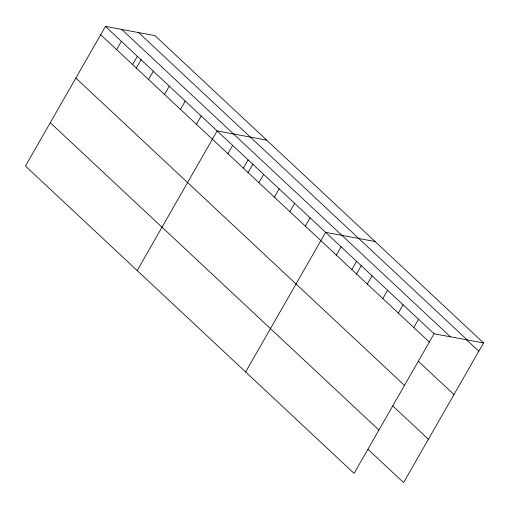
<?xml version="1.0" encoding="UTF-8"?>
<svg xmlns="http://www.w3.org/2000/svg" width="509" height="509" viewBox="0 0 509 509"><rect width="100%" height="100%" fill="white"/><g stroke="black" fill="none" stroke-linecap="round" stroke-linejoin="round"><path stroke-width="0.76" d="M483.55 342.945L154.914 35.617L105.42 26.423L25.45 166.055L354.086 473.383L434.056 333.758L483.55 342.945L403.58 482.577L368.007 449.307M116.631 49.64L121.377 41.35M132.595 64.567L137.341 56.283M136.202 68.282L141.241 59.483M148.558 79.499L153.304 71.209M164.522 94.426L169.268 86.136M180.485 109.352L185.231 101.062M196.442 124.279L201.195 115.988M137.188 270.546L217.152 130.915L266.646 140.109M227.898 153.693L232.645 145.402M243.391 168.18L248.137 159.896M247.94 172.774L252.979 163.974M258.884 182.674L263.63 174.383M274.376 197.161L279.129 188.871M289.869 211.649L294.622 203.358M305.362 226.136L310.115 217.846M245.637 371.964L325.607 232.333L375.101 241.527M336.354 255.111L341.1 246.827M351.846 269.605L356.593 261.314M356.389 274.192L361.435 265.393M367.339 284.092L372.085 275.802M382.832 298.579L387.578 290.289M398.324 313.067L403.071 304.776M413.817 327.554L418.563 319.264M138.582 32.582L467.217 339.91M466.18 339.427L478.804 351.235M121.753 29.458L450.389 336.786M105.42 26.423L434.056 333.758M100.667 34.714L429.31 342.042M418.404 361.307L453.977 394.577M75.847 78.055L404.483 385.389M392.827 405.966L428.406 439.235M50.27 122.714L378.912 430.041"/></g></svg>
